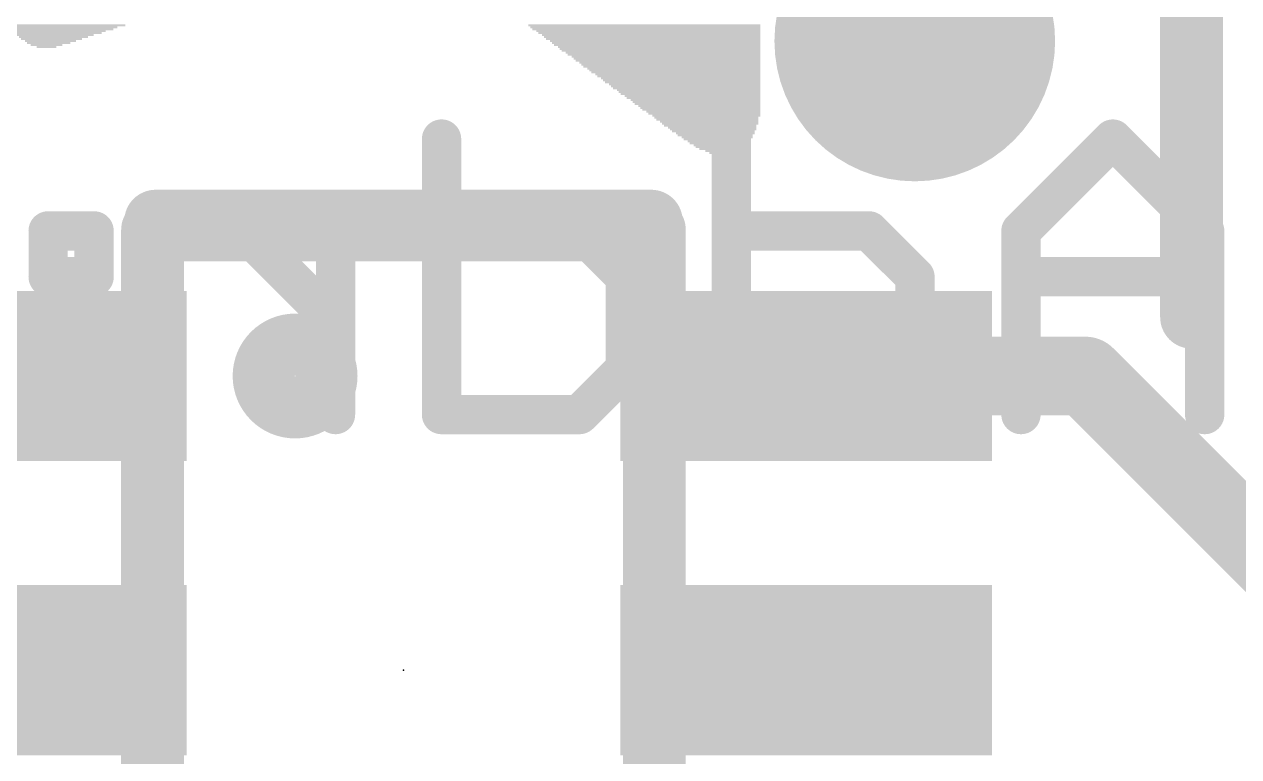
# Model space of a CAD drawing. Extents: x -0.1 to 25.5, y -0.1 to 17.9.
# Drawn here: x 11.476 to 15.397, y 8.61 to 10.976 of the extents above; entities that cross this region are included whole.
import ezdxf

# ---------------------------------------------------------------- set-up
doc = ezdxf.new("R2010")
doc.units = 0
for name, color, linetype in [('1', 12, 'CONTINUOUS'), ('18', 110, 'CONTINUOUS'), ('21', 40, 'CONTINUOUS'), ('22', 6, 'CONTINUOUS'), ('23', 40, 'CONTINUOUS'), ('51', 253, 'CONTINUOUS')]:
    doc.layers.add(name, color=color, linetype=linetype)

# ---------------------------------------------------------------- blocks, each defined once
blk = doc.blocks.new('RECT')
blk.add_solid([(-0.5, -0.5), (0.5, -0.5), (-0.5, 0.5), (0.5, 0.5)])
blk = doc.blocks.new('ROUNDV')
at = {"const_width": 0.5}
blk.add_lwpolyline([(0, -0.25, 1), (0, 0.25, 1), (0, -0.25)], format="xyb", dxfattribs=at)

msp = doc.modelspace()

# ---------------------------------------------------------------- linework, layer by layer
at = {"layer": '1', "const_width": 0.254}
for points in [[(11.4, 9.84), (11.176, 10.064)], [(14, 9.84), (14.902, 9.84)], [(14.902, 9.84), (15.991, 8.751)]]:
    msp.add_lwpolyline(points, dxfattribs=at)
at = {"layer": '1', "const_width": 0.127}
for points in [[(14, 9.9035, 1), (14, 9.7765)], [(14.9469, 9.8849, 1), (14.8571, 9.7951)], [(14.902, 9.7765, 1), (14.902, 9.9035)], [(11.3551, 9.7951, 1), (11.4449, 9.8849)]]:
    msp.add_lwpolyline(points, format="xyb", dxfattribs=at)
at = {"layer": '21', "const_width": 0.2032}
for points in [[(15.245, 10.03), (15.245, 12.83)], [(13.5, 10.34), (11.9, 10.34)]]:
    msp.add_lwpolyline(points, dxfattribs=at)
at = {"layer": '21'}
for points, const_width in [([(11.9, 10.3908, 1), (11.9, 10.2892)], 0.1016), ([(13.5, 10.2892, 1), (13.5, 10.3908)], 0.1016), ([(15.1942, 10.03, 1), (15.2958, 10.03)], 0.1016), ([(12.35, 9.74, 1), (12.35, 9.94, 1), (12.35, 9.74)], 0.2032)]:
    msp.add_lwpolyline(points, format="xyb", dxfattribs=dict(at, const_width=const_width))
at = {"layer": '22', "const_width": 0.127}
for points in [[(12.8229, 10.6053), (12.8229, 9.7155)], [(13.7584, 10.6053), (13.7584, 9.7155)], [(14.9906, 10.6053), (14.694, 10.3087)], [(15.2871, 10.3087), (14.9906, 10.6053)], [(11.701, 10.3087), (11.5527, 10.3087)], [(11.5527, 10.3087), (11.5527, 10.1604)], [(11.701, 10.1604), (11.701, 10.3087)], [(12.184, 10.3087), (12.0357, 10.3087)], [(12.4806, 10.0121), (12.184, 10.3087)], [(12.4806, 9.7155), (12.4806, 10.3087)], [(13.2678, 10.3087), (12.8229, 10.3087)], [(13.4161, 10.1604), (13.2678, 10.3087)], [(14.2033, 10.3087), (13.7584, 10.3087)], [(14.3516, 10.1604), (14.2033, 10.3087)], [(14.694, 10.3087), (14.694, 9.7155)], [(15.2871, 9.7155), (15.2871, 10.3087)], [(11.5527, 10.1604), (11.701, 10.1604)], [(13.4161, 9.8638), (13.4161, 10.1604)], [(14.3516, 9.8638), (14.3516, 10.1604)], [(15.2871, 10.1604), (14.694, 10.1604)], [(11.701, 9.8638), (11.5527, 9.8638)], [(11.5527, 9.8638), (11.5527, 9.7155)], [(11.701, 9.7155), (11.701, 9.8638)], [(13.2678, 9.7155), (13.4161, 9.8638)], [(14.2033, 9.7155), (14.3516, 9.8638)], [(11.5527, 9.7155), (11.701, 9.7155)], [(12.8229, 9.7155), (13.2678, 9.7155)], [(13.7584, 9.7155), (14.2033, 9.7155)]]:
    msp.add_lwpolyline(points, dxfattribs=at)
at = {"layer": '22', "const_width": 0.0635}
for points in [[(12.8547, 10.6053, 1), (12.7912, 10.6053)], [(13.7902, 10.6053, 1), (13.7267, 10.6053)], [(15.013, 10.6277, 1), (14.9681, 10.5828)], [(15.013, 10.5828, 1), (14.9681, 10.6277)], [(11.5844, 10.3087, 1), (11.5209, 10.3087)], [(11.5527, 10.3404, 1), (11.5527, 10.2769)], [(11.7327, 10.3087, 1), (11.6692, 10.3087)], [(11.701, 10.2769, 1), (11.701, 10.3404)], [(12.0357, 10.3404, 1), (12.0357, 10.2769)], [(12.2065, 10.3311, 1), (12.1615, 10.2862)], [(12.184, 10.2769, 1), (12.184, 10.3404)], [(12.5123, 10.3087, 1), (12.4488, 10.3087)], [(12.8229, 10.3404, 1), (12.8229, 10.2769)], [(13.2903, 10.3311, 1), (13.2454, 10.2862)], [(13.2678, 10.2769, 1), (13.2678, 10.3404)], [(13.7584, 10.3404, 1), (13.7584, 10.2769)], [(14.2258, 10.3311, 1), (14.1809, 10.2862)], [(14.2033, 10.2769, 1), (14.2033, 10.3404)], [(14.7257, 10.3087, 1), (14.6622, 10.3087)], [(14.6715, 10.3311, 1), (14.7164, 10.2862)], [(15.3189, 10.3087, 1), (15.2554, 10.3087)], [(15.2647, 10.2862, 1), (15.3096, 10.3311)], [(11.5527, 10.1921, 1), (11.5527, 10.1286)], [(11.701, 10.1286, 1), (11.701, 10.1921)], [(13.4479, 10.1604, 1), (13.3844, 10.1604)], [(13.3937, 10.1379, 1), (13.4386, 10.1828)], [(14.3834, 10.1604, 1), (14.3199, 10.1604)], [(14.3292, 10.1379, 1), (14.3741, 10.1828)], [(14.694, 10.1921, 1), (14.694, 10.1286)], [(15.2871, 10.1286, 1), (15.2871, 10.1921)], [(11.5209, 10.1604, 1), (11.5844, 10.1604)], [(11.6692, 10.1604, 1), (11.7327, 10.1604)], [(12.4581, 9.9896, 1), (12.503, 10.0345)], [(11.5844, 9.8638, 1), (11.5209, 9.8638)], [(11.5527, 9.8955, 1), (11.5527, 9.832)], [(11.7327, 9.8638, 1), (11.6692, 9.8638)], [(11.701, 9.832, 1), (11.701, 9.8955)], [(13.4386, 9.8413, 1), (13.3937, 9.8862)], [(14.3741, 9.8413, 1), (14.3292, 9.8862)], [(13.3844, 9.8638, 1), (13.4479, 9.8638)], [(14.3199, 9.8638, 1), (14.3834, 9.8638)], [(11.5527, 9.7473, 1), (11.5527, 9.6837)], [(11.701, 9.6837, 1), (11.701, 9.7473)], [(12.8229, 9.7473, 1), (12.8229, 9.6837)], [(13.2454, 9.738, 1), (13.2903, 9.693)], [(13.2678, 9.6837, 1), (13.2678, 9.7473)], [(13.7584, 9.7473, 1), (13.7584, 9.6837)], [(14.1809, 9.738, 1), (14.2258, 9.693)], [(14.2033, 9.6837, 1), (14.2033, 9.7473)], [(11.5209, 9.7155, 1), (11.5844, 9.7155)], [(11.6692, 9.7155, 1), (11.7327, 9.7155)], [(12.4488, 9.7155, 1), (12.5123, 9.7155)], [(12.7912, 9.7155, 1), (12.8547, 9.7155)], [(13.7267, 9.7155, 1), (13.7902, 9.7155)], [(14.6622, 9.7155, 1), (14.7257, 9.7155)], [(15.2554, 9.7155, 1), (15.3189, 9.7155)]]:
    msp.add_lwpolyline(points, format="xyb", dxfattribs=at)
at = {"layer": '23'}
msp.add_point((12.7, 8.89), dxfattribs=at)
at = {"layer": '51', "const_width": 0.2032}
for points in [[(11.89, 7.468), (11.89, 10.312)], [(11.89, 10.312), (13.51, 10.312)], [(13.51, 10.312), (13.51, 7.468)]]:
    msp.add_lwpolyline(points, dxfattribs=at)
at = {"layer": '51', "const_width": 0.1016}
for points in [[(11.9408, 10.312, 1), (11.8392, 10.312)], [(11.89, 10.3628, 1), (11.89, 10.2612)], [(13.5608, 10.312, 1), (13.4592, 10.312)], [(13.51, 10.2612, 1), (13.51, 10.3628)]]:
    msp.add_lwpolyline(points, format="xyb", dxfattribs=at)

# ---------------------------------------------------------------- block references
at = {"layer": '1', "xscale": 0.55, "yscale": 1.2, "rotation": 270}
for p in [(11.4, 9.84), (14, 9.84), (11.4, 8.89), (14, 8.89)]:
    msp.add_blockref('RECT', p, dxfattribs=at)
at = {"layer": '18', "xscale": 0.9064, "yscale": 0.9064}
msp.add_blockref('ROUNDV', (14.351, 10.922), dxfattribs=at)
msp.add_blockref('ROUNDV', (14.351, 10.922), dxfattribs=at)
at = {"layer": '21'}
for p, xscale, yscale in [((11.6142, 10.9728), 0.3747, 0.0064), ((11.6047, 10.9665), 0.3429, 0.0063), ((11.5983, 10.9601), 0.3302, 0.0064), ((11.5888, 10.9538), 0.2985, 0.0063), ((11.5856, 10.9474), 0.2794, 0.0064), ((11.5761, 10.9411), 0.2477, 0.0063), ((13.4779, 10.9728), 0.7493, 0.0064), ((13.4811, 10.9665), 0.7429, 0.0063), ((13.4842, 10.9601), 0.7366, 0.0064), ((13.4906, 10.9538), 0.7239, 0.0063), ((13.4938, 10.9474), 0.7175, 0.0064), ((13.5001, 10.9411), 0.7048, 0.0063), ((11.5697, 10.9347), 0.2222, 0.0064), ((11.5633, 10.9284), 0.1969, 0.0063), ((11.5602, 10.922), 0.1651, 0.0064), ((11.5539, 10.9157), 0.1397, 0.0063), ((11.5475, 10.9093), 0.1016, 0.0064), ((11.5475, 10.903), 0.0635, 0.0063), ((13.5033, 10.9347), 0.6985, 0.0064), ((13.5065, 10.9284), 0.6921, 0.0063), ((13.5128, 10.922), 0.6794, 0.0064), ((13.516, 10.9157), 0.6731, 0.0063), ((13.5191, 10.9093), 0.6667, 0.0064), ((13.5255, 10.903), 0.654, 0.0063), ((13.5287, 10.8966), 0.6477, 0.0064), ((13.5319, 10.8902), 0.6413, 0.0063), ((13.5382, 10.8839), 0.6286, 0.0064), ((13.5414, 10.8776), 0.6223, 0.0063), ((13.5477, 10.8712), 0.6096, 0.0064), ((13.5509, 10.8649), 0.6032, 0.0063), ((13.5541, 10.8585), 0.5969, 0.0064), ((13.5604, 10.8521), 0.5842, 0.0063), ((13.5636, 10.8458), 0.5778, 0.0064), ((13.5668, 10.8395), 0.5715, 0.0063), ((13.5731, 10.8331), 0.5588, 0.0064), ((13.5763, 10.8268), 0.5524, 0.0063), ((13.5795, 10.8204), 0.5461, 0.0064), ((13.5858, 10.814), 0.5334, 0.0063), ((13.589, 10.8077), 0.527, 0.0064), ((13.5953, 10.8014), 0.5143, 0.0063), ((13.5985, 10.795), 0.508, 0.0064), ((13.6017, 10.7887), 0.5016, 0.0063), ((13.6081, 10.7823), 0.4889, 0.0064), ((13.6112, 10.7759), 0.4826, 0.0063), ((13.6144, 10.7696), 0.4762, 0.0064), ((13.6208, 10.7633), 0.4635, 0.0063), ((13.6239, 10.7569), 0.4572, 0.0064), ((13.6271, 10.7506), 0.4508, 0.0063), ((13.6334, 10.7442), 0.4381, 0.0064), ((13.6366, 10.7378), 0.4318, 0.0063), ((13.643, 10.7315), 0.4191, 0.0064), ((13.6462, 10.7252), 0.4127, 0.0063), ((13.6493, 10.7188), 0.4064, 0.0064), ((13.6557, 10.7125), 0.3937, 0.0063), ((13.6589, 10.7061), 0.3873, 0.0064), ((13.662, 10.6997), 0.381, 0.0063), ((13.6684, 10.6934), 0.3683, 0.0064), ((13.6715, 10.6871), 0.3619, 0.0063), ((13.6779, 10.6807), 0.3492, 0.0064), ((13.6779, 10.6744), 0.3366, 0.0063), ((13.6811, 10.668), 0.3302, 0.0064), ((13.6875, 10.6616), 0.3175, 0.0063), ((13.6906, 10.6553), 0.3112, 0.0064), ((13.6906, 10.649), 0.2984, 0.0063), ((13.697, 10.6426), 0.2857, 0.0064), ((13.7001, 10.6363), 0.2794, 0.0063), ((13.7002, 10.6299), 0.2667, 0.0064), ((13.7065, 10.6235), 0.254, 0.0063), ((13.7065, 10.6172), 0.2413, 0.0064), ((13.7128, 10.6109), 0.2286, 0.0063), ((13.7129, 10.6045), 0.2159, 0.0064), ((13.716, 10.5982), 0.1968, 0.0063), ((13.7128, 10.5918), 0.1778, 0.0064), ((13.716, 10.5854), 0.1588, 0.0063), ((13.7129, 10.5791), 0.1397, 0.0064), ((13.716, 10.5728), 0.1206, 0.0063), ((13.716, 10.5664), 0.0826, 0.0064), ((13.7128, 10.5601), 0.0508, 0.0063)]:
    msp.add_blockref('RECT', p, dxfattribs=dict(at, xscale=xscale, yscale=yscale))
at = {"layer": '51', "xscale": 0.5, "yscale": 0.65, "rotation": 270}
for p in [(11.525, 9.84), (13.875, 9.84), (11.525, 8.89), (13.875, 8.89)]:
    msp.add_blockref('RECT', p, dxfattribs=at)

doc.saveas('drawing.dxf')
